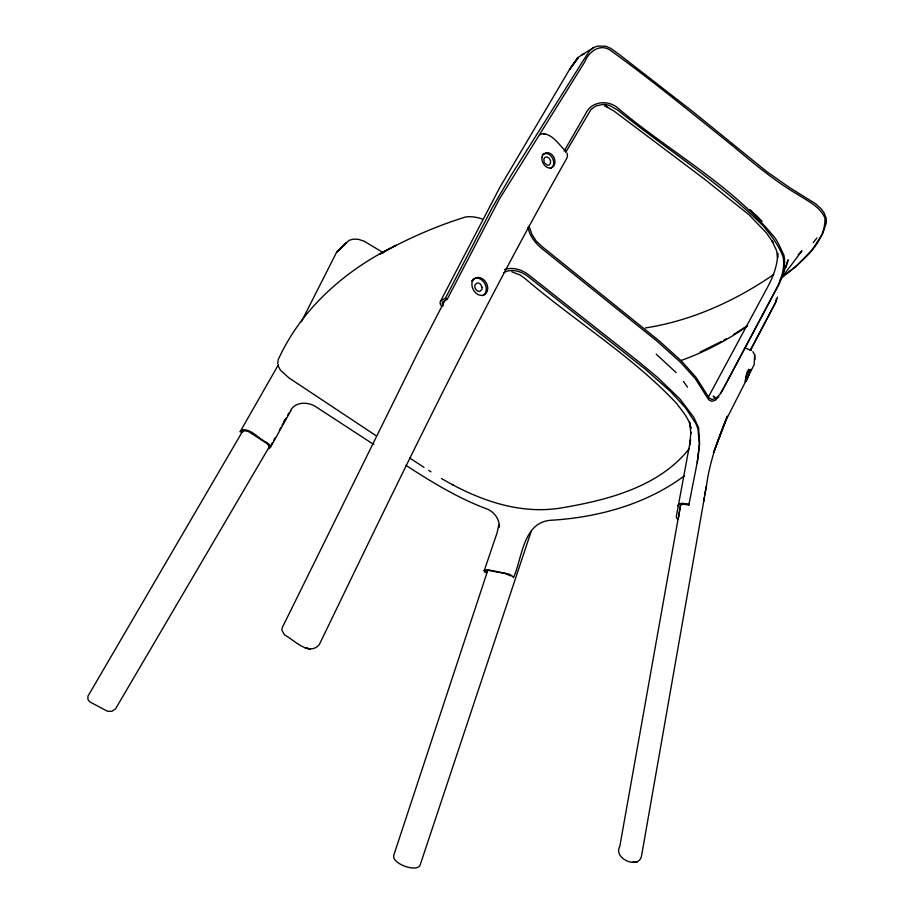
<?xml version="1.0" encoding="UTF-8"?>
<svg xmlns="http://www.w3.org/2000/svg" width="914" height="914" viewBox="0 0 914 914"><rect width="100%" height="100%" fill="white"/><g stroke="black" fill="none" stroke-linecap="round" stroke-linejoin="round"><path stroke-width="1.37" d="M277.73 363.612L278.142 359.876C301.357 308.418 345.88 269.619 396.082 245.318L379.207 254.446C406.616 239.114 435.555 226.249 465.58 216.995C471.224 216.195 476.982 217.132 482.318 219.017M704.523 495.239L706.294 486.625L641.537 855.915C638.852 869.808 612.963 858.703 619.795 846.421L680.69 504.357M272.486 442.57L269.07 448.717L270.373 446.523A7.049 2.959 28.5 0 0 266.934 442.582C258.742 439.166 252.253 429.294 242.701 429.706L240.222 431.568L241.719 432.505L244.381 430.677L248.357 431.499L266.214 443.004L268.362 445.049L268.762 446.775M777.494 297.084L776.066 301.392L750.257 350.199M697.862 457.091L698.079 455.126M697.211 462.724L697.759 458.074M498.85 524.67L497.113 532.793L484.1 571.022L485.117 572.404L486.602 572.678L487.528 570.016M704.02 497.799L703.791 501.192L703.963 500.598M752.85 351.639L754.656 354.712L754.221 364.537L726.367 419.435L713.514 452.75M511.783 271.801L520.135 274.988L524.796 278.336C574.495 320.94 631.62 355.535 676.611 403.474C682.255 411.14 689.533 418.715 690.893 428.529L689.602 422.188L690.881 433.293L690.881 432.311L689.784 445.061L690.538 439.634L676.28 516.673A8.18 3.919 12.4 0 0 678.017 519.403M678.519 517.884L680.507 505.088L683.169 504.254L688.836 504.985L688.985 504.002L681.901 503.26L678.679 504.391L677.834 505.785M698.022 457.925L699.621 443.758L698.593 427.695L693.817 417.355L679.867 398.915L657.292 377.174L638.875 361.841L529.366 275.388C522.397 269.881 513.36 266.625 504.608 269.539M706.271 487.299C709.333 462.575 717.787 439.097 727.316 416.224L713.503 452.807M688.836 504.985L697.382 461.673L699.324 443.964L697.965 428.917L695.851 423.593L685.431 407.747L670.408 391.386L645.524 369.393L528.635 276.999C521.837 271.469 511.577 267.928 503.534 272.772M748.577 369.29C741.597 388.976 746.727 382.749 750.782 369.359L749.114 370.09L745.95 376.934M785.949 267.414L788.119 259.793L783.355 273.492M488.053 569.513L393.694 855.493C392.083 864.118 417.344 872.733 420.132 865.055L531.171 531.354M746.27 375.003L746.955 373.118M301.392 321.694L336.512 252.458L346.452 242.37M441.816 306.544A8.877 4.867 27.5 0 1 440.491 301.266L499.73 187.599L568.839 70.652L577.454 57.765L593.38 47.711L597.402 46.1L605.788 46.214L610.803 48.396L619.578 54.714L692.869 111.668L766.812 171.638L789.148 187.301L815.574 203.753L821.001 208.7L824.074 212.825L826.153 218.138L826.347 222.696L822.646 233.87L811.883 250.093L795.991 266.522L785.994 274.2M440.491 301.266L445.541 297.987L492.098 207.981L511.337 174.997L584.092 59.216L589.473 50.967L593.38 47.711M443.141 305.927L442.182 303.482L442.65 302.077L447.197 299.335L499.261 199.309L584.732 61.958C588.479 52.315 599.024 43.678 609.364 49.607C651.236 79.644 691.007 112.502 731.223 144.686C752.553 162.406 773.781 180.481 797.773 194.545C807.69 201.034 819.915 206.461 824.931 217.966C825.925 244.129 799.236 263.552 781.23 278.142M750.474 350.496L775.506 302.82L776.489 298.604M445.095 300.112L417.767 352.918L282.186 627.792L281.958 630.352L284.471 634.876C293.76 639.572 308.898 656.652 319.272 644.656C398.378 480.958 477.039 316.792 566.68 158.522L567.457 156.271L567.103 153.141M273.857 440.102L275.217 437.646M279.33 430.266L280.689 427.798M282.06 425.341L286.173 417.961M287.533 415.504L288.904 413.037M270.327 447.552L290.915 410.546M240.222 431.568L278.462 364.652M242.564 431.328L87.938 696.205L87.973 699.564L89.858 701.906L107.395 711.195L111.885 711.332L115.587 708.784L268.807 447.666M283.66 421.88L285.077 419.435M564.087 151.198L585.908 113.29C591.621 100.906 608.827 99.557 618.332 108.458C668.774 151.073 729.303 183.486 772.124 234.51C777.768 240.348 780.362 248.082 783.938 255.2C786.097 266.191 782.601 277.685 777.403 287.339L720.712 393.5M565.675 152.364L591.015 109.429L595.997 105.921L600.452 104.961A20.028 15.504 64.7 0 1 613.5 107.681L617.681 110.103C665.849 148.879 719.044 181.92 762.996 225.712C771.096 235.206 778.602 245.089 783.081 256.868C785.023 266.831 782.018 277.262 777.643 286.208L723.374 388.553L719.672 394.62L715.765 398.413L712.017 399.487L709.218 398.104L696.091 377.413L681.41 360.973L659.154 340.831L542.231 246.7L536.107 240.93L531.879 234.338L529.103 226.089M708.201 397.373L767.474 287.339C773.107 276.862 777.631 265.323 777.665 253.269L777.62 257.725L776.694 250.939L772.136 240.953L773.21 242.838L766.538 233.07L749.034 214.779L704.363 179.03L614.037 111.085L605.662 106.264L607.661 106.789L604.325 105.921M689.362 448.523C658.754 487.608 605.479 500.689 558.648 508.367C517.358 514.319 476.628 499.181 441.542 478.559M290.355 410.786C295.496 401.006 309.229 401.634 317.112 407.587L373.849 444.547M779.905 280.175L801.944 250.836L798.173 254.743M813.209 242.644L816.99 237.869M471.601 281.066L473.566 279.033A9.528 7.335 62.9 0 1 482.238 280.335A9.528 7.335 62.9 0 1 486.225 290.115L485.208 293.554L482.775 295.702M336.512 252.458L344.601 244.289M339.037 250.048L349.114 240.325L353.078 239.182L358.288 239.297L364.275 241.262L383.594 252.881M718.918 396.665L715.228 400.321L711.72 401.315L708.658 399.772L695.543 378.99L681.01 362.744L656.903 341.048L541.522 248.277C535.01 242.873 529.766 235.869 528.006 227.472M484.02 570.336L487.665 569.696L508.664 574.026A6.741 2.159 19.4 0 1 512.868 576.803L513.497 577.625C522.168 558.683 522.774 522.408 550.616 520.283C597.756 517.541 646.141 504.334 684.358 475.84M781.55 277.616L783.778 275.914M746.327 326.355L733.496 334.593M773.792 274.451C735.427 300.843 691.681 320.803 645.41 327.932M550.308 168.473C558.603 164.257 549.851 148.674 542.242 154.923M747.561 326.024C727.076 340.362 704.614 352.084 681.044 360.493M721.557 341.425L700.17 352.027M723.854 340.111L726.264 338.728M540.151 134.746L542.219 133.695C552.81 133.673 559.185 145.417 566.314 151.633M583.669 54.075L581.395 54.909L583.966 54.04M545.384 133.741L543.35 133.73L544.71 133.741M744.967 347.948L751.194 350.382M452.076 484.409L453.31 485.094M405.862 465.295C431.145 481.701 457.046 497.604 485.323 508.367C493.503 510.857 499.592 518.581 499.432 527.218M423.947 467.305L409.769 458.085M428.666 470.333L431.02 471.841M376.557 436.035L288.778 377.768L280.335 370.101L278.142 365.829M510.789 575.923L505.122 573.466L488.202 570.37L485.62 570.919L486.602 572.678M445.541 297.987L447.197 299.335M656.206 354.129L676.131 372.592M756.015 215.327L749.617 209.683L762.002 221.405L756.015 215.327L759.02 218.492M683.432 381.424L687.477 387.148M754.656 354.712L754.918 359.659M747.241 371.29L747.241 371.987M542.013 157.082C541.157 162.326 545.509 168.964 551.268 167.936L553.667 166.257C557.3 160.773 552.684 151.21 545.624 152.912L543.03 154.66L542.013 157.082M550.525 160.647L550.491 163.183L549.268 164.943L547.315 165.206L544.207 162.669L543.876 158.876L545.064 157.242L547.052 157.025L549.234 158.236L550.525 160.647M482.078 287.282L481.964 289.51L479.656 291.486C476.354 291.6 474.16 287.899 474.949 284.894L477.268 282.929L478.902 283.146L480.398 284.083L482.078 287.282M472.744 280.461C469.282 287.35 476.857 298.192 484.534 294.765L486.454 292.731C491.663 284.562 479.724 271.469 472.744 280.461M576.917 59.341L569.833 69.076L578.082 58.188L576.917 59.341M636.864 862.119L633.014 862.188L636.864 862.119M310.429 648.986L305.322 648.003L310.429 648.986M715.205 397.864L713.32 396.242L715.205 397.864"/></g></svg>
